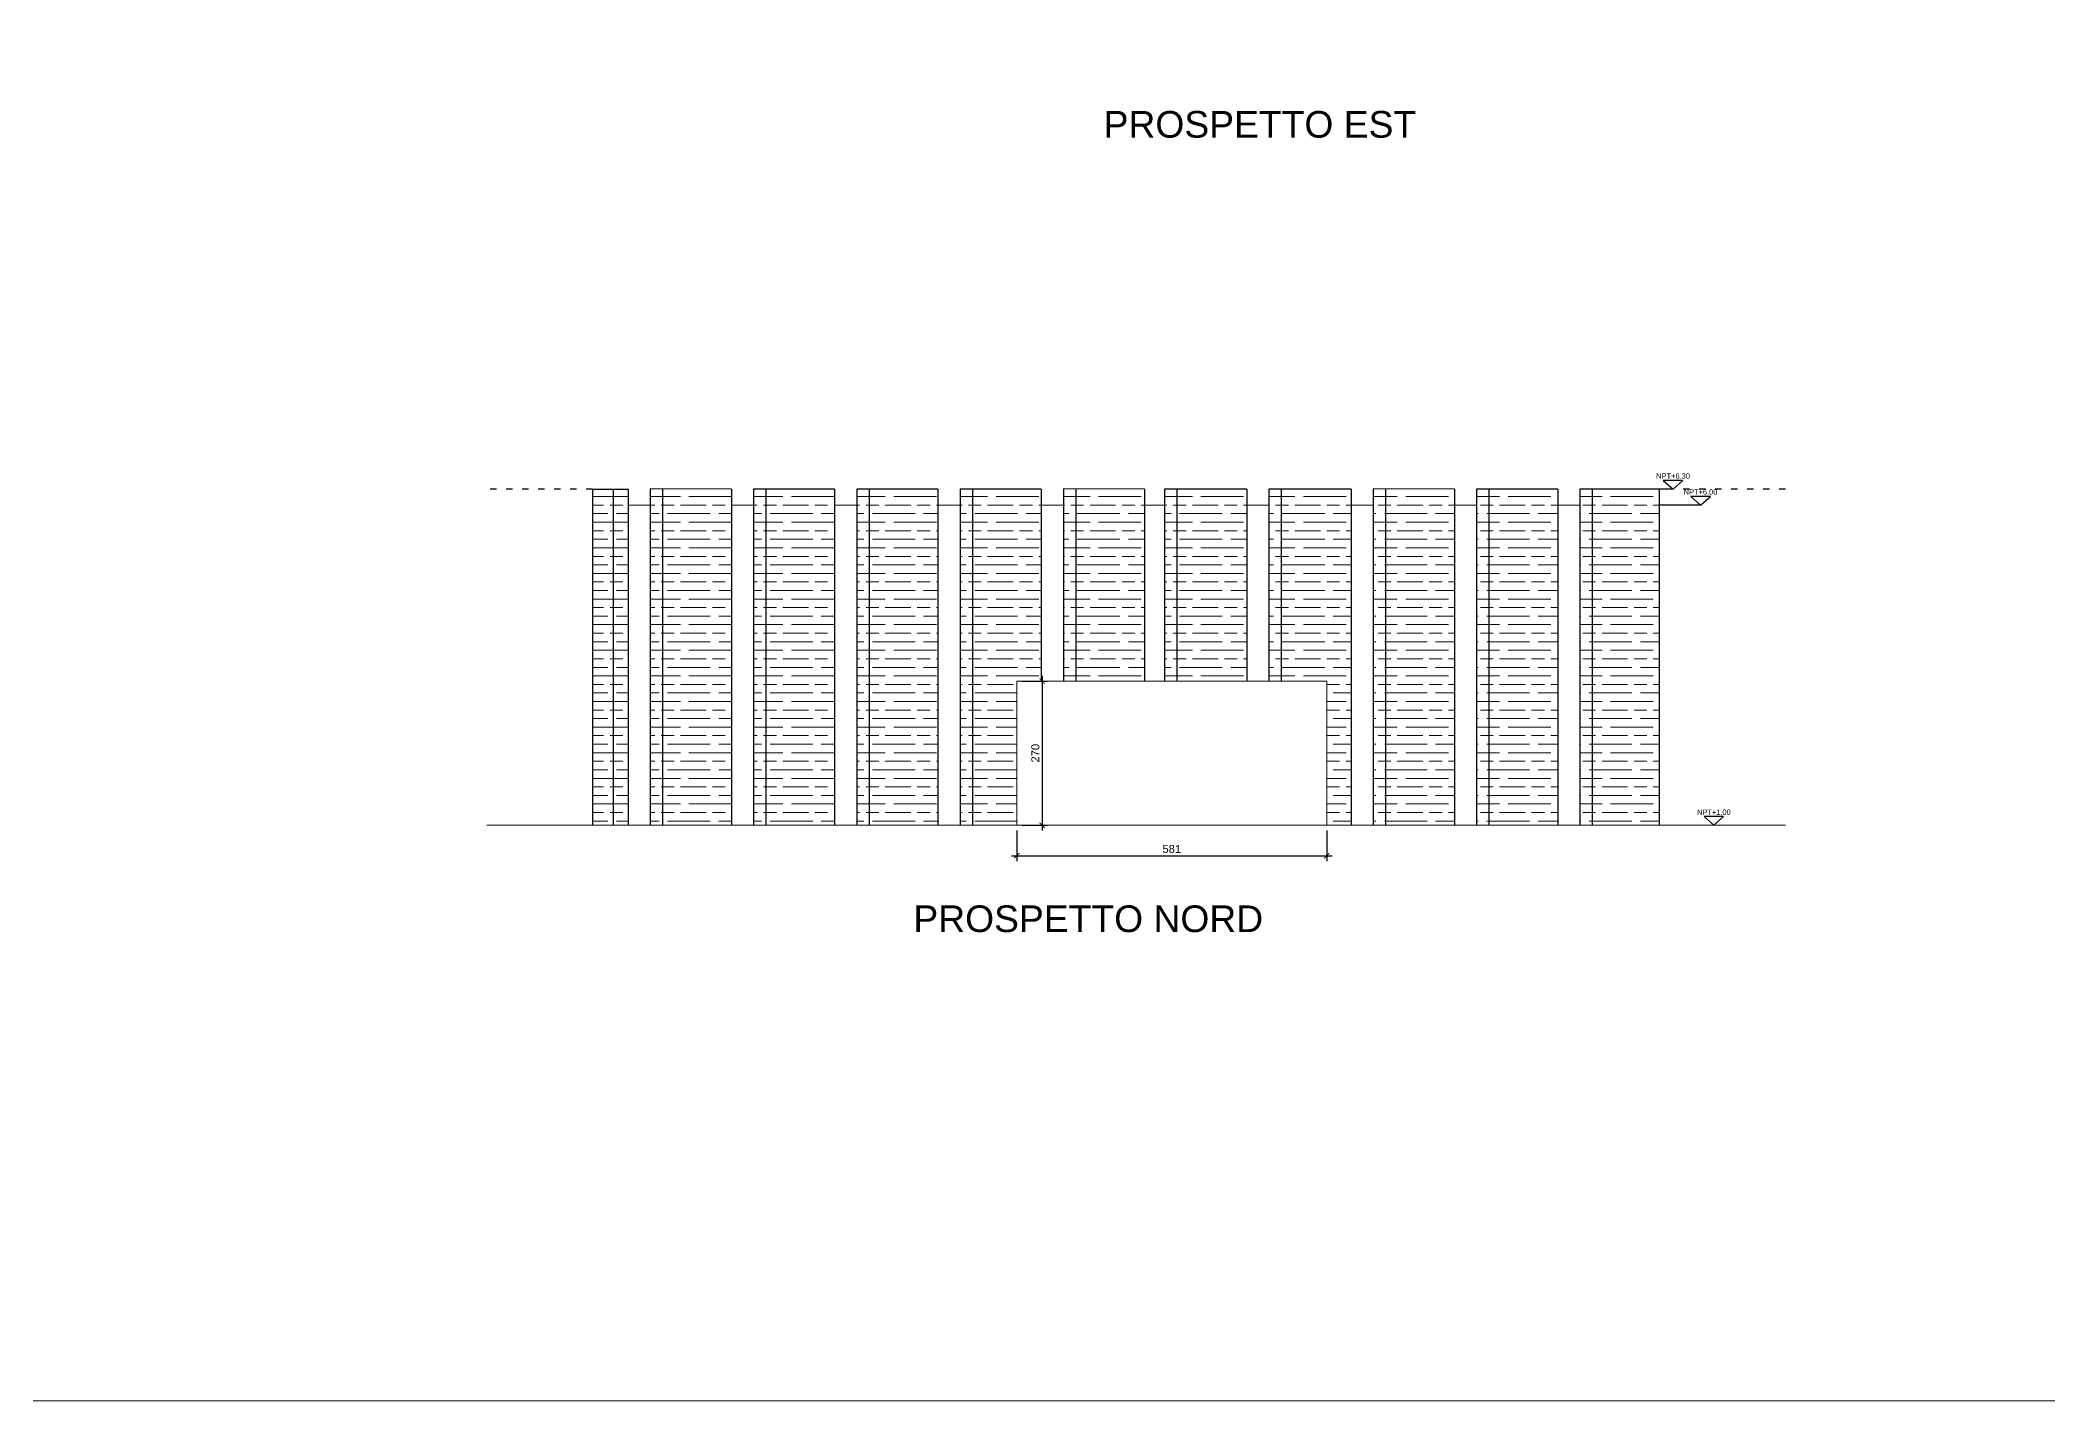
# Model space of a CAD drawing. Header units: millimetres. Extents: x 19901 to 59163, y 13732 to 30178.
# Drawn here: x 40804 to 44569, y 18747 to 21297 of the extents above; entities that cross this region are included whole.
import ezdxf
from ezdxf.enums import TextEntityAlignment as Align

# ---------------------------------------------------------------- set-up
doc = ezdxf.new("R2010")
doc.units = ezdxf.units.MM
doc.linetypes.add('ACAD_ISO03W100', pattern=[30, 12, -18])
doc.layers.get('0').update_dxf_attribs({"lineweight": 18})
doc.layers.add('A-ANNO-SYMB', color=3, linetype='Continuous')
doc.layers.add('A-ANNO-TEXT', color=3, linetype='Continuous')
for name, color, linetype, lineweight in [('CAMPITURA', 9, 'Continuous', 13), ('Curve di livello', 6, 'Continuous', 9), ('LINEA TERRA', 7, 'Continuous', 18), ('MURO', 1, 'Continuous', 25), ('QUOTE', 252, 'Continuous', 13), ('Vetro', 150, 'Continuous', 15), ('Wall', 255, 'Continuous', 20)]:
    doc.layers.add(name, color=color, linetype=linetype, lineweight=lineweight)
doc.styles.add('ARIAL', font='arial.ttf')
doc.styles.get("Standard").update_dxf_attribs({"font": 'arial.ttf'})
doc.dimstyles.new('1-1', dxfattribs={"dimtxt": 15, "dimasz": 10, "dimexe": 10, "dimexo": 10, "dimgap": 5, "dimtad": 1, "dimdec": 0, "dimtxsty": 'Standard', "dimblk": 'ARCHTICK', "dimcen": 2.5, "dimdle": 10, "dimadec": 0, "dimazin": 0, "dimtfac": 1, "dimtdec": 0, "dimtmove": 0, "dimatfit": 3, "dimldrblk": 'ARCHTICK', "dimfxl": 1, "dimarcsym": 0})
pattern_1 = [(360, (120548.897, 50825.4), (-1e-14, -48), [80, -16]), (360, (120532.897, 50809.4), (-1e-14, -48), [48, -12, 24, -12]), (360, (120508.897, 50793.4), (-1e-14, -48), [80, -16])]

# ---------------------------------------------------------------- blocks, each defined once
blk = doc.blocks.new('_ArchTick')
at = {"color": 0, "linetype": 'ByBlock', "const_width": 0.15}
blk.add_lwpolyline([(-0.5, -0.5), (0.5, 0.5)], dxfattribs=at)
blk = doc.blocks.new('*D62')
at = {"layer": 'Defpoints', "color": 0, "transparency": 16777216}
for p in [(42635.6, 19825.5), (43216.7, 19825.5), (43216.7, 19768.4)]:
    blk.add_point(p, dxfattribs=at)
at = {"layer": 'QUOTE', "color": 0, "lineweight": -2, "transparency": 16777216}
for p, q in [((42635.6, 19815.5), (42635.6, 19758.4)), ((43216.7, 19815.5), (43216.7, 19758.4)), ((42625.6, 19768.4), (43226.7, 19768.4))]:
    blk.add_line(p, q, dxfattribs=at)
at = {"layer": 'QUOTE', "color": 0, "lineweight": -2, "transparency": 16777216, "xscale": 10, "yscale": 10, "zscale": 10, "rotation": 180}
blk.add_blockref('_ArchTick', (42635.6, 19768.4), dxfattribs=at)
at = {"layer": 'QUOTE', "color": 0, "lineweight": -2, "transparency": 16777216, "xscale": 10, "yscale": 10, "zscale": 10}
blk.add_blockref('_ArchTick', (43216.7, 19768.4), dxfattribs=at)
at = {"layer": 'QUOTE', "color": 0, "transparency": 16777216, "insert": (42926.2, 19781), "char_height": 15, "attachment_point": 5}
blk.add_mtext('581', dxfattribs=at)
blk = doc.blocks.new('*D63')
at = {"layer": 'Defpoints', "color": 0, "transparency": 16777216}
for p in [(42635.6, 20095.5), (42635.6, 19825.5), (42683.1, 19825.5)]:
    blk.add_point(p, dxfattribs=at)
at = {"layer": 'QUOTE', "color": 0, "lineweight": -2, "transparency": 16777216}
for p, q in [((42683.1, 20105.5), (42683.1, 19815.5)), ((42645.6, 20095.5), (42693.1, 20095.5)), ((42645.6, 19825.5), (42693.1, 19825.5))]:
    blk.add_line(p, q, dxfattribs=at)
at = {"layer": 'QUOTE', "color": 0, "lineweight": -2, "transparency": 16777216, "xscale": 10, "yscale": 10, "zscale": 10}
for p, rotation in [((42683.1, 20095.5), 90), ((42683.1, 19825.5), 270)]:
    blk.add_blockref('_ArchTick', p, dxfattribs=dict(at, rotation=rotation))
at = {"layer": 'QUOTE', "color": 0, "transparency": 16777216, "insert": (42670.4, 19960.5), "char_height": 15, "attachment_point": 5, "rotation": 90}
blk.add_mtext('270', dxfattribs=at)

msp = doc.modelspace()

# ---------------------------------------------------------------- hatches: boundary and pattern name
at = {"layer": 'CAMPITURA'}
h = msp.add_hatch(dxfattribs=at)
h.set_pattern_fill('GOST_WOOD', color=256, scale=8, angle=270)
h.set_pattern_definition(pattern_1)
h.paths.add_polyline_path([(43714.6, 19825.5), (43840.3, 19825.5), (43840.3, 20455.5), (43714.6, 20455.5)])
h.paths.add_polyline_path([(43691.4, 19825.5), (43714.6, 19825.5), (43714.6, 20455.5), (43691.4, 20455.5)])
h.paths.add_polyline_path([(43520.9, 19825.5), (43650, 19825.5), (43650, 20455.5), (43520.9, 20455.5)])
h.paths.add_polyline_path([(43497.7, 19825.5), (43520.9, 19825.5), (43520.9, 20455.5), (43497.7, 20455.5)])
h.paths.add_polyline_path([(43327.2, 19825.5), (43456.3, 19825.5), (43456.3, 20455.5), (43327.2, 20455.5)])
h.paths.add_polyline_path([(43131.5, 20095.5), (43216.7, 20095.5), (43216.7, 19825.5), (43262.6, 19825.5), (43262.6, 20455.5), (43131.5, 20455.5)])
h.paths.add_polyline_path([(43108.3, 20095.5), (43131.5, 20095.5), (43131.5, 20455.5), (43108.3, 20455.5)])
h.paths.add_polyline_path([(42935.8, 20095.5), (43066.9, 20095.5), (43066.9, 20455.5), (42935.8, 20455.5)])
h.paths.add_polyline_path([(42912.6, 20095.5), (42935.8, 20095.5), (42935.8, 20455.5), (42912.6, 20455.5)])
h.paths.add_polyline_path([(42746.1, 20455.9), (42875.2, 20455.5), (42875.2, 20095.5), (42746.1, 20095.5)])
h.paths.add_polyline_path([(42722.9, 20095.5), (42746.1, 20095.5), (42746.1, 20455.9), (42722.9, 20455.9)])
h.paths.add_polyline_path([(42552.3, 19825.5), (42635.6, 19825.5), (42635.6, 20095.5), (42681.5, 20095.5), (42681.5, 20455.5), (42552.3, 20455.5)])
h.paths.add_polyline_path([(42358.6, 19825.5), (42487.8, 19825.5), (42487.8, 20455.5), (42358.6, 20455.5)])
h.paths.add_polyline_path([(42164.9, 19825.5), (42294.1, 19825.5), (42294.1, 20455.5), (42164.9, 20455.5)])
h.paths.add_polyline_path([(41879, 19825.5), (41906.7, 19825.5), (41906.7, 20455.5), (41879, 20455.5)])
h.paths.add_polyline_path([(41840.3, 19825.5), (41879, 19825.5), (41879, 20455.5), (41840.3, 20455.5)])
h.paths.add_polyline_path([(41971.2, 20455.9), (42100.4, 20455.5), (42100.4, 19825.5), (41971.2, 19825.5)])
h = msp.add_hatch(dxfattribs=at)
h.set_pattern_fill('GOST_WOOD', color=256, scale=8, angle=270)
h.set_pattern_definition(pattern_1)
h.paths.add_polyline_path([(43304, 19825.5), (43327.2, 19825.5), (43327.2, 20455.9), (43304, 20455.9)])
h.paths.add_polyline_path([(42529.2, 19825.5), (42552.3, 19825.5), (42552.3, 20455.5), (42529.2, 20455.5)])
h.paths.add_polyline_path([(42335.5, 19825.5), (42358.6, 19825.5), (42358.6, 20455.5), (42335.5, 20455.5)])
h.paths.add_polyline_path([(42141.8, 19825.5), (42164.9, 19825.5), (42164.9, 20455.5), (42141.8, 20455.5)])
h.paths.add_polyline_path([(41948.1, 19825.5), (41971.2, 19825.5), (41971.2, 20455.9), (41948.1, 20455.9)])

# ---------------------------------------------------------------- linework, layer by layer
at = {"layer": 'A-ANNO-SYMB'}
for p, q in [((43866, 20455.5), (43840.3, 20455.5)), ((43917.6, 20425.5), (43840.3, 20425.5))]:
    msp.add_line(p, q, dxfattribs=at)
for points in [[(43866, 20455.5), (43884.5, 20471.8), (43847.7, 20471.8)], [(43917.6, 20425.5), (43936, 20441.8), (43899.2, 20441.8)], [(43942.5, 19825.5), (43960.9, 19841.8), (43924.1, 19841.8)]]:
    msp.add_lwpolyline(points, close=True, dxfattribs=at)
at = {"layer": 'Curve di livello'}
msp.add_lwpolyline([(46815.3, 30178), (34793.6, 30178), (34811.1, 18746.9), (46815.3, 18746.9)], close=True, dxfattribs=at)
at = {"layer": 'LINEA TERRA'}
msp.add_line((44077.1, 19825.5), (41642.2, 19825.5), dxfattribs=at)
at = {"layer": 'MURO', "linetype": 'ACAD_ISO03W100'}
for p, q in [((41840.3, 20455.5), (41642.2, 20455.5)), ((44077.1, 20455.5), (43840.3, 20455.5))]:
    msp.add_line(p, q, dxfattribs=at)
at = {"layer": 'MURO'}
for p, q in [((41840.3, 20455.5), (41840.3, 19825.5)), ((41840.3, 20455.5), (41906.7, 20455.5)), ((41879, 20455.5), (41879, 19825.5)), ((41906.7, 20455.5), (41906.7, 19825.5)), ((42100.4, 20455.5), (41948.1, 20455.9)), ((41948.1, 20455.5), (41948.1, 19825.5)), ((41971.2, 20455.5), (41971.2, 19825.5)), ((42100.4, 20455.5), (42100.4, 19825.5)), ((42141.8, 20455.5), (42141.8, 19825.5)), ((42294.1, 20455.5), (42141.8, 20455.5)), ((42164.9, 20455.5), (42164.9, 19825.5)), ((42294.1, 20455.5), (42294.1, 19825.5)), ((42335.5, 20455.5), (42335.5, 19825.5)), ((42487.8, 20455.5), (42335.5, 20455.5)), ((42358.6, 20455.5), (42358.6, 19825.5)), ((42487.8, 20455.5), (42487.8, 19825.5)), ((42529.2, 20455.5), (42529.2, 19825.5)), ((42681.5, 20455.5), (42529.2, 20455.5)), ((42552.3, 20455.5), (42552.3, 19825.5)), ((42681.5, 20455.5), (42681.5, 20095.5)), ((42875.2, 20455.5), (42722.9, 20455.9)), ((42722.9, 20455.5), (42722.9, 20095.5)), ((42746.1, 20455.5), (42746.1, 20095.5)), ((42875.2, 20455.5), (42875.2, 20095.5)), ((43066.9, 20455.5), (42912.6, 20455.5)), ((42912.6, 20455.5), (42912.6, 20095.5)), ((42935.8, 20455.5), (42935.8, 20095.5)), ((43066.9, 20455.5), (43066.9, 20095.5)), ((43262.6, 20455.5), (43108.3, 20455.5)), ((43108.3, 20455.5), (43108.3, 20095.5)), ((43131.5, 20455.5), (43131.5, 20095.5)), ((43262.6, 20455.5), (43262.6, 19825.5)), ((43456.3, 20455.5), (43304, 20455.9)), ((43304, 20455.5), (43304, 19825.5)), ((43327.2, 20455.5), (43327.2, 19825.5)), ((43456.3, 20455.5), (43456.3, 19825.5)), ((43497.7, 20455.5), (43497.7, 19825.5)), ((43650, 20455.5), (43497.7, 20455.5)), ((43520.9, 20455.5), (43520.9, 19825.5)), ((43650, 20455.5), (43650, 19825.5)), ((43691.4, 20455.5), (43691.4, 19825.5)), ((43840.3, 20455.5), (43691.4, 20455.5)), ((43714.6, 20455.5), (43714.6, 19825.5)), ((43840.3, 20455.5), (43840.3, 19825.5))]:
    msp.add_line(p, q, dxfattribs=at)
at = {"layer": 'Vetro'}
for p, q in [((41948.1, 20425.5), (41906.7, 20425.5)), ((42141.8, 20425.5), (42100.4, 20425.5)), ((42335.5, 20425.5), (42294.1, 20425.5)), ((42529.2, 20425.5), (42487.8, 20425.5)), ((42722.9, 20425.5), (42681.5, 20425.5)), ((42912.6, 20425.5), (42875.2, 20425.5)), ((43108.3, 20425.5), (43066.9, 20425.5)), ((43304, 20425.5), (43262.6, 20425.5)), ((43497.7, 20425.5), (43456.3, 20425.5)), ((43691.4, 20425.5), (43650, 20425.5))]:
    msp.add_line(p, q, dxfattribs=at)
at = {"layer": 'Wall'}
for p, q in [((42635.6, 20095.5), (42635.6, 19825.5)), ((43216.7, 20095.5), (42635.6, 20095.5)), ((43216.7, 20095.5), (43216.7, 19825.5)), ((43216.7, 19825.5), (43216.7, 20095.5))]:
    msp.add_line(p, q, dxfattribs=at)

# ---------------------------------------------------------------- texts
at = {"layer": 'A-ANNO-SYMB', "style": 'ARIAL'}
for s, p in [('NPT+6.30', (43866.1, 20475)), ('NPT+6.00', (43917.6, 20445))]:
    msp.add_text(s, height=10, rotation=359.935, dxfattribs=at).set_placement(p, align=Align.CENTER)
at = {"layer": 'A-ANNO-TEXT', "style": 'ARIAL'}
msp.add_text('NPT+1.00', height=10, rotation=359.935, dxfattribs=at).set_placement((43942.5, 19845), align=Align.CENTER)
at = {"layer": 'A-ANNO-TEXT', "char_height": 50, "attachment_point": 1}
for s, insert in [('PROSPETTO EST', (42798.4, 21164)), ('\\pt400;PROSPETTO NORD', (42441.7, 19675.3))]:
    msp.add_mtext_dynamic_manual_height_columns(s, width=1017.121, gutter_width=12.5, heights=[0], dxfattribs=dict(at, insert=insert))

# ---------------------------------------------------------------- dimensions: what is measured, and where the dimension line sits
at = {"layer": 'QUOTE'}
dim = msp.add_linear_dim(base=(42683.1, 19825.5), p1=(42635.6, 20095.5), p2=(42635.6, 19825.5), angle=90, dimstyle='1-1', dxfattribs=at)
dim.commit()
dim.dimension.update_dxf_attribs({"geometry": '*D63', "text_midpoint": (42670.4, 19960.5)})
dim = msp.add_linear_dim(base=(43216.7, 19768.4), p1=(42635.6, 19825.5), p2=(43216.7, 19825.5), dimstyle='1-1', dxfattribs=at)
dim.commit()
dim.dimension.update_dxf_attribs({"geometry": '*D62', "text_midpoint": (42926.2, 19781)})

doc.saveas('drawing.dxf')
